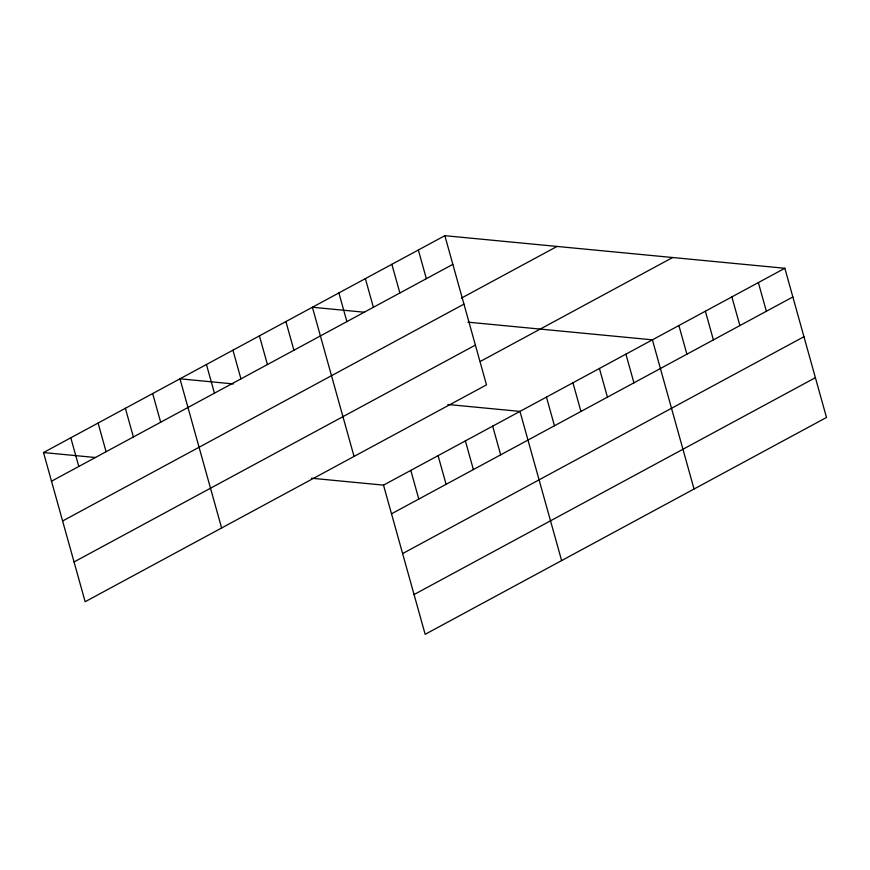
<?xml version="1.0" encoding="UTF-8"?>
<svg xmlns="http://www.w3.org/2000/svg" width="870" height="870" viewBox="0 0 870 870"><rect width="100%" height="100%" fill="white"/><g stroke="black" fill="none" stroke-linecap="round" stroke-linejoin="round"><path stroke-width="1.3" d="M444.842 235.683L486.493 384.866L85.151 601.725L43.5 452.541L444.842 235.683L784.849 268.275L826.5 417.459L425.158 634.317L383.507 485.134L311.373 478.217M51.504 481.219L452.846 264.36M461.459 298.084L557.039 246.438M62.607 520.989L463.949 304.13M74.048 561.955L475.39 345.096M480.316 361.441L672.64 257.52M383.507 485.134L784.849 268.275M391.511 513.811L792.853 296.953M402.614 553.581L803.956 336.723M414.055 594.547L815.397 377.689M364.486 312.243L312.395 307.251L354.046 456.435M467.951 322.161L652.402 339.833L694.053 489.016M233.388 383.931L179.959 378.809L221.611 527.992M447.832 404.485L519.966 411.401L561.618 560.584M43.5 452.541L95.591 457.533M758.357 282.587L766.361 311.264M731.866 296.898L739.881 325.576M705.385 311.21L713.389 339.887M678.894 325.521L686.898 354.199M625.921 354.155L633.925 382.833M599.43 368.467L607.434 397.144M572.938 382.778L580.942 411.456M546.447 397.09L554.462 425.767M492.67 426.148L500.674 454.825M418.35 249.994L426.354 278.672M465.385 440.894L473.389 469.572M391.859 264.306L399.874 292.983M438.088 455.641L446.092 484.318M365.378 278.617L373.382 307.295M410.803 470.387L418.807 499.065M338.887 292.929L346.891 321.606M285.915 321.563L293.919 350.24M259.423 335.874L267.427 364.552M232.932 350.186L240.936 378.863M206.44 364.497L214.455 393.175M152.663 393.555L160.667 422.233M125.378 408.302L133.382 436.979M98.082 423.048L106.086 451.726M70.796 437.795L78.8 466.472"/></g></svg>
